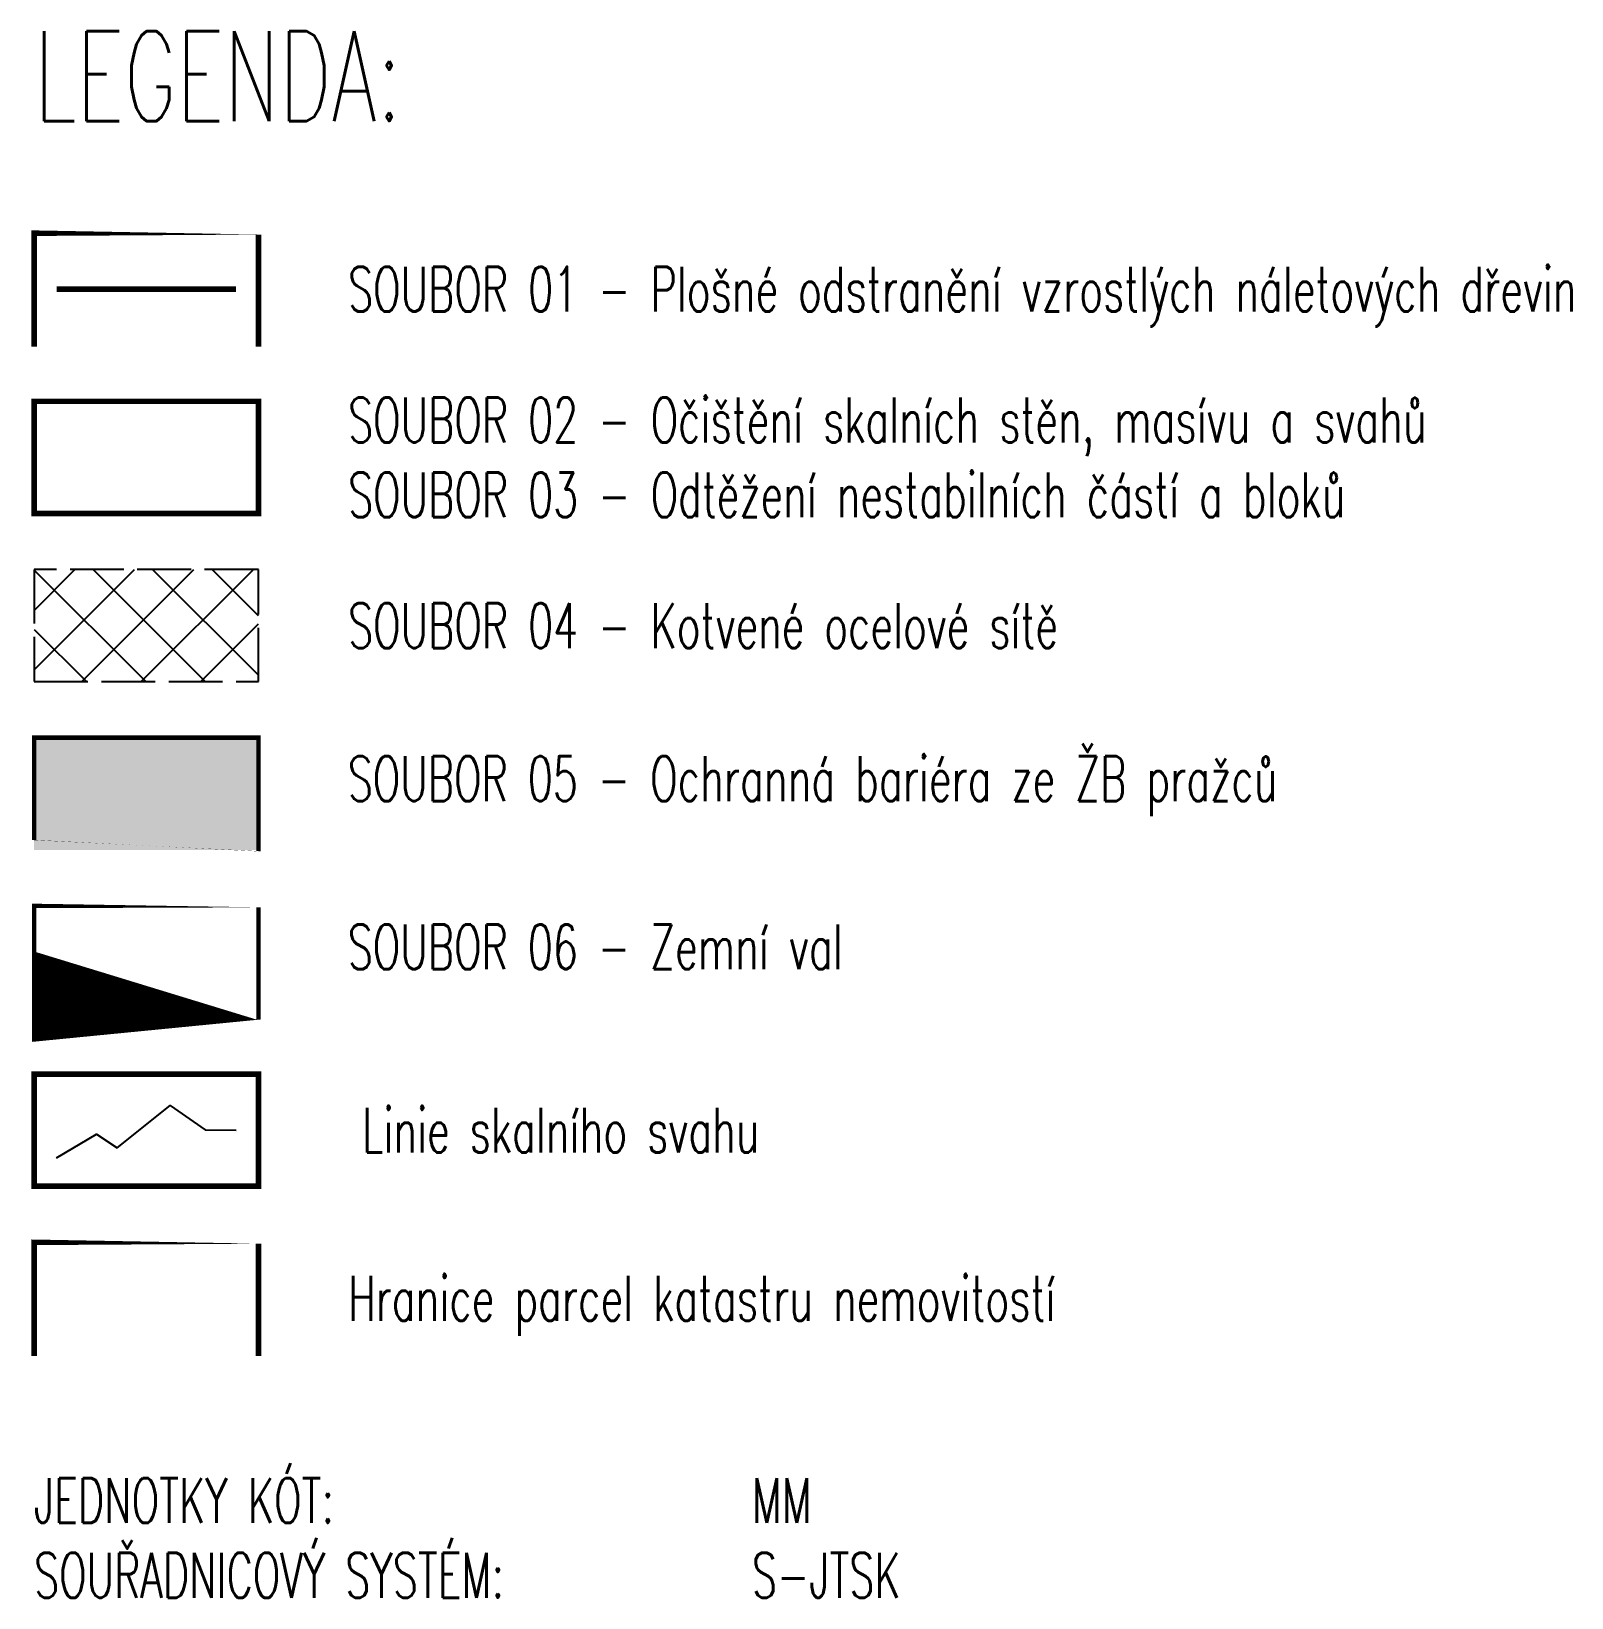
# Paper-space layout 'C.2 Koordninační situace' of a CAD drawing. Header units: millimetres. Extents: x 1 to 534949, y 1 to 1113393.
# Drawn here: x 534914.72 to 534949.05, y 1113357.61 to 1113392.53 of the extents above.
import ezdxf
from ezdxf.enums import TextEntityAlignment as Align

# ---------------------------------------------------------------- set-up
doc = ezdxf.new("R2010")
doc.units = ezdxf.units.MM
doc.linetypes.add('ACAD_ISO02W100', pattern=[15, 12, -3])
for name, color, linetype in [('001 S04 - Ocelové sítě', 232, 'Continuous'), ('001 S05 - Bariéry', 142, 'Continuous'), ('001 S06 - Zemní valy', 172, 'Continuous'), ('002 Linie  svahu', 8, 'Continuous'), ('002 Popisy', 4, 'Continuous')]:
    doc.layers.add(name, color=color, linetype=linetype)
doc.styles.add('Standard 1_500', font='romans.shx', dxfattribs={"width": 0.65, "height": 0.7})

psp = doc.layouts.new('C.2 Koordninační situace')

# ---------------------------------------------------------------- hatches: boundary and pattern name
at = {"layer": '001 S04 - Ocelové sítě', "ltscale": 0.1}
h = psp.add_hatch(dxfattribs=at)
h.set_pattern_fill('ANSI37', color=8, scale=7.499999999999998, angle=13.00000000095993, style=0)
h.set_pattern_definition([(45.00000000092614, (535876.4500902814, 1112955.806946385), (-0.6629126073731033, 0.6629126073516731), []), (135.0000000009261, (535876.4500902814, 1112955.806946385), (-0.6629126073516731, -0.6629126073731033), [])])
h.paths.add_polyline_path([(534914.7777211294, 1113380.531842768), (534914.7777211297, 1113378.031842768), (534919.7777211298, 1113378.031842768), (534919.7777211296, 1113380.531842768)])
at = {"layer": '001 S05 - Bariéry', "ltscale": 0.25}
psp.add_hatch(color=256, dxfattribs=at).paths.add_polyline_path([(534914.7777211298, 1113376.781842768), (534914.77772113, 1113374.281842768), (534919.7777211306, 1113374.281842767), (534919.7777211296, 1113376.781842768)])

# ---------------------------------------------------------------- linework, layer by layer
at = {"color": 7, "ltscale": 0.1, "const_width": 0.1249999999999998, "flags": 128}
for points in [[(534914.777721129, 1113388.031842767), (534914.7777211297, 1113385.531842767), (534919.7777211298, 1113385.531842768), (534919.777721129, 1113388.031842769)], [(534914.777721131, 1113366.781842769), (534919.7777211311, 1113366.781842769), (534919.7777211312, 1113369.281842769), (534914.7777211305, 1113369.281842769)], [(534914.7777211315, 1113365.53184277), (534914.7777211322, 1113363.031842771), (534919.7777211323, 1113363.031842772), (534919.7777211315, 1113365.531842772)]]:
    psp.add_lwpolyline(points, close=True, dxfattribs=at)
at = {"color": 116, "linetype": 'ACAD_ISO02W100', "ltscale": 0.1, "true_color": 0x136734, "const_width": 0.1249999999999998}
psp.add_lwpolyline([(534915.2777211291, 1113386.781842768), (534919.2777211289, 1113386.781842769)], dxfattribs=at)
at = {"color": 20, "linetype": 'ACAD_ISO02W100', "ltscale": 0.1, "const_width": 0.1249999999999999}
psp.add_lwpolyline([(534914.7777211294, 1113384.281842767), (534914.7777211296, 1113381.781842767), (534919.77772113, 1113381.781842767), (534919.777721129, 1113384.281842767)], close=True, dxfattribs=at)
at = {"layer": '001 S04 - Ocelové sítě', "linetype": 'ACAD_ISO02W100', "ltscale": 0.1}
psp.add_lwpolyline([(534914.7777211296, 1113380.531842767), (534914.7777211296, 1113378.031842767), (534919.7777211291, 1113378.031842767), (534919.7777211299, 1113380.531842767)], close=True, dxfattribs=at)
at = {"layer": '001 S05 - Bariéry', "ltscale": 0.05, "const_width": 0.09999999999999999}
psp.add_lwpolyline([(534914.7777211297, 1113376.781842768), (534914.77772113, 1113374.281842768), (534919.7777211306, 1113374.281842767), (534919.7777211296, 1113376.781842768)], close=True, dxfattribs=at)
at = {"layer": '001 S06 - Zemní valy', "linetype": 'ACAD_ISO02W100', "ltscale": 0.1, "const_width": 0.09999999999999999}
psp.add_lwpolyline([(534914.7777211303, 1113373.031842768), (534914.7777211305, 1113370.531842769), (534919.7777211308, 1113370.531842768), (534919.7777211299, 1113373.031842769)], close=True, dxfattribs=at)
at = {"layer": '002 Linie  svahu', "ltscale": 0.1, "flags": 128}
psp.add_lwpolyline([(534915.2777211313, 1113367.4123835), (534916.1689371471, 1113367.93987707), (534916.6264002821, 1113367.640860538), (534917.8100306932, 1113368.582395968), (534918.5904991797, 1113368.041725815), (534919.2777211312, 1113368.031842769)], dxfattribs=at)

# ---------------------------------------------------------------- texts
at = {"layer": '002 Popisy', "color": 5, "linetype": 'Continuous', "lineweight": 0, "style": 'Standard 1_500', "width": 0.65}
psp.add_text('LEGENDA:', height=2, dxfattribs=at).set_placement((534914.777721129, 1113390.531842766))
at = {"layer": '002 Popisy', "linetype": 'Continuous', "style": 'Standard 1_500', "width": 0.65}
psp.add_text('SOUBOR 04 - Kotvené ocelové sítě', height=0.9999999999999999, rotation=1.334021322268115e-08, dxfattribs=at).set_placement((534921.7777211297, 1113379.281842767), align=Align.MIDDLE_LEFT)
at = {"layer": '002 Popisy', "style": 'Standard 1_500', "width": 0.65}
psp.add_text('Linie skalního svahu ', height=0.999999999999999, dxfattribs=at).set_placement((534922.089469628, 1113367.531610087))
at = {"layer": '002 Popisy', "char_height": 0.9999999999999994, "style": 'Standard 1_500'}
for s, insert, width, attachment_point in [('\\A1;SOUBOR 01 - Plošné odstranění {\\A0;vzrostlých náletových dřevin }', (534921.7777211295, 1113387.282876258), 91.04297456273343, 1), ('SOUBOR 02 - Očištění skalních stěn, masívu a svahů\\PSOUBOR 03 - Odtěžení nestabilních částí a bloků', (534921.7777211296, 1113383.031842767), 91.04297456273342, 4), ('SOUBOR 05 - Ochranná bariéra ze ŽB pražců', (534921.7694765357, 1113376.368335303), 91.04297456273342, 1), ('SOUBOR 06 - Zemní val', (534921.7694765361, 1113372.618335304), 91.04297456273342, 1), ('\\A1;Hranice parcel katastru nemovitostí', (534921.7777211319, 1113364.782876261), 91.04297456273343, 1)]:
    psp.add_mtext(s, dxfattribs=dict(at, insert=insert, width=width, attachment_point=attachment_point))
at = {"layer": '002 Popisy', "linetype": 'ByBlock', "insert": (534914.7777211271, 1113360.275104537), "char_height": 0.9999999999999997, "width": 90.41812314264675, "attachment_point": 1, "rotation": 359.9999999979088, "style": 'Standard 1_500'}
psp.add_mtext('JEDNOTKY KÓT:^I^I^IMM\\PSOUŘADNICOVÝ SYSTÉM:^I^IS-JTSK', dxfattribs=at)

doc.saveas('drawing.dxf')
